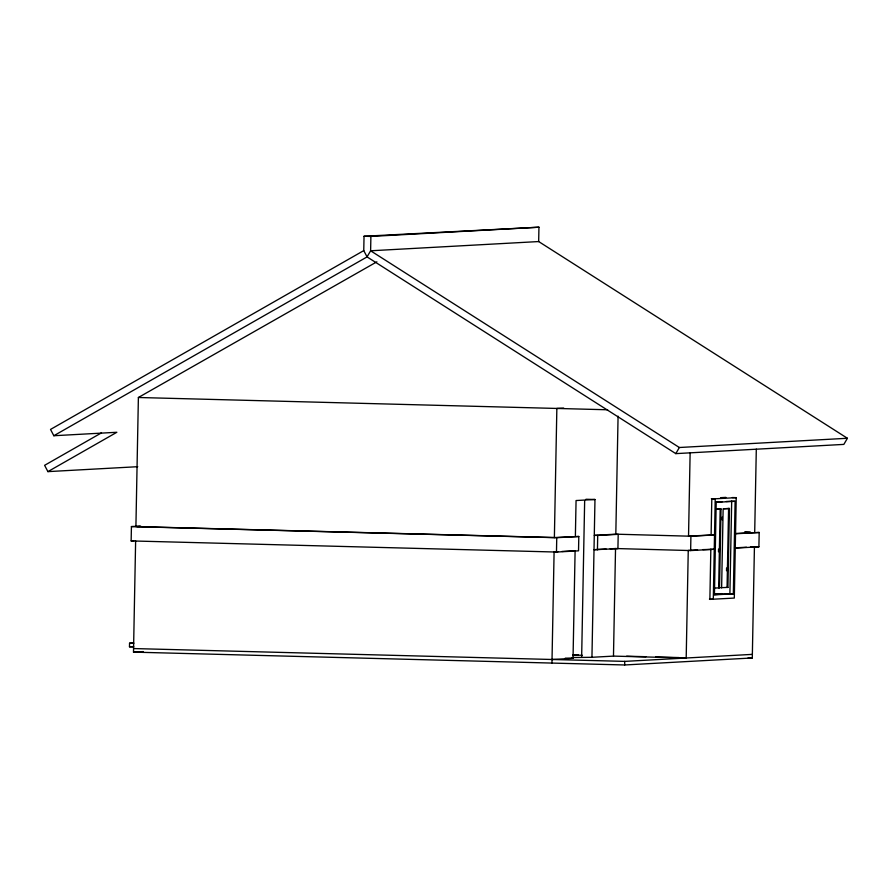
<?xml version="1.0" encoding="UTF-8"?>
<svg xmlns="http://www.w3.org/2000/svg" width="892" height="892" viewBox="0 0 892 892"><rect width="100%" height="100%" fill="white"/><g stroke="black" fill="none" stroke-linecap="round" stroke-linejoin="round"><path stroke-width="1.34" d="M376.87 261.813L138.383 397.498L135.907 526.615L554.378 537.553L578.808 536.482L578.529 550.832L556.474 552.048L131.146 540.92L131.425 526.581L140.657 526.068M133.644 646.901L129.485 646.789L129.552 643.21L133.666 642.976M754.431 546.785L752.291 657.962L624.679 664.975L133.499 652.13L135.629 540.953M363.758 250.607L364.036 236.257L538.946 227.204L538.668 241.554L847.4 438.273L843.854 444.394L675.802 453.627L367.069 256.907L363.758 250.607L50.521 429.431L53.832 435.731L116.852 432.274L47.912 471.623L44.6 465.323L101.443 432.876M538.946 227.204L370.894 236.436L370.615 250.786L367.069 256.907L53.832 435.731M551.958 663.068L554.099 551.892L558.035 551.68M554.378 537.553L556.853 408.447L563.677 408.068M556.474 552.048L556.753 537.698L578.808 536.482M552.037 659.489L573.032 658.329L575.106 550.743M575.373 536.393L576.065 500.535L594.975 499.498L591.942 657.293L572.196 657.538M581.651 657.025L584.661 500.613M597.439 549.795L597.718 535.445L618.201 534.319L617.922 548.669L594.005 549.706L606.125 549.037M591.942 657.293L613.473 656.111L615.536 548.524L690.642 550.565L714.269 549.271L702.874 549.617M597.718 535.445L594.284 535.356L615.814 534.174L618.078 416.174M624.679 664.975L624.746 661.385L752.357 654.371M690.129 452.779L688.535 536.081L714.548 534.921L690.91 536.226L615.814 534.174M690.642 550.565L690.91 536.226M710.835 549.182L709.876 599.391L734.306 598.064L736.234 497.647L732.365 497.546M711.114 534.832L711.805 498.974L736.234 497.647M718.495 551.813L718.551 549.048M713.622 588.107L719.521 587.85L721.037 508.953L719.32 508.908M722.074 519.88L722.119 517.115M726.534 570.735L726.579 567.959M728.586 508.462L727.069 587.36L727.928 587.382L729.444 508.485L723.546 508.741M713.7 594.618L729.901 593.726L731.685 501.204L735.108 501.293L733.336 593.816L714.425 594.852L716.209 502.33L735.108 501.293M754.699 532.446L756.304 449.144M735.276 548.112L758.902 546.818L759.181 532.468L736.101 533.461M675.802 453.627L679.347 447.505L847.4 438.273M538.668 241.554L370.615 250.786L679.347 447.505M47.912 471.623L137.736 466.694M137.245 526.536L139.921 526.392M720.691 497.669L725.943 497.379M715.473 502.084L722.23 501.717M726.278 501.494L731.685 501.204M131.146 540.92L133.789 540.775M716.399 509.131L720.178 508.931L718.662 587.828L719.521 587.85M715.997 509.22L721.037 508.953M729.444 508.485L723.144 508.83L721.628 587.728L720.769 587.705L727.928 587.382M735.554 533.773L759.181 532.468M561.971 551.457L573.79 550.81M610.161 548.814L615.536 548.524M697.555 549.907L688.256 550.42L686.193 658.006L613.473 656.111M734.506 547.878L746.459 547.22M750.44 547.008L758.902 546.818M714.938 593.994L721.695 593.626M714.325 594.306L721.071 593.938M129.485 646.789L133.599 646.566M133.499 652.13L143.199 651.595M364.036 236.257L370.894 236.436M138.383 397.498L607.619 409.774M711.359 498.695L715.228 498.795L713.299 599.212L709.441 599.112M585.966 499.264L594.975 499.498M744.664 532.089L750.205 532.234M744.998 532.189L750.551 532.334M131.425 526.581L556.753 537.698M729.901 593.726L733.336 593.816M748.12 657.85L752.291 657.962M572.831 654.795L578.351 654.94M626.63 656.2L645.942 656.702M655.598 656.958L679.057 657.571M129.552 643.21L133.711 643.322M572.586 655.04L582.32 655.297M565.316 658.129L573.032 658.329M133.566 648.551L624.746 661.385"/></g></svg>
